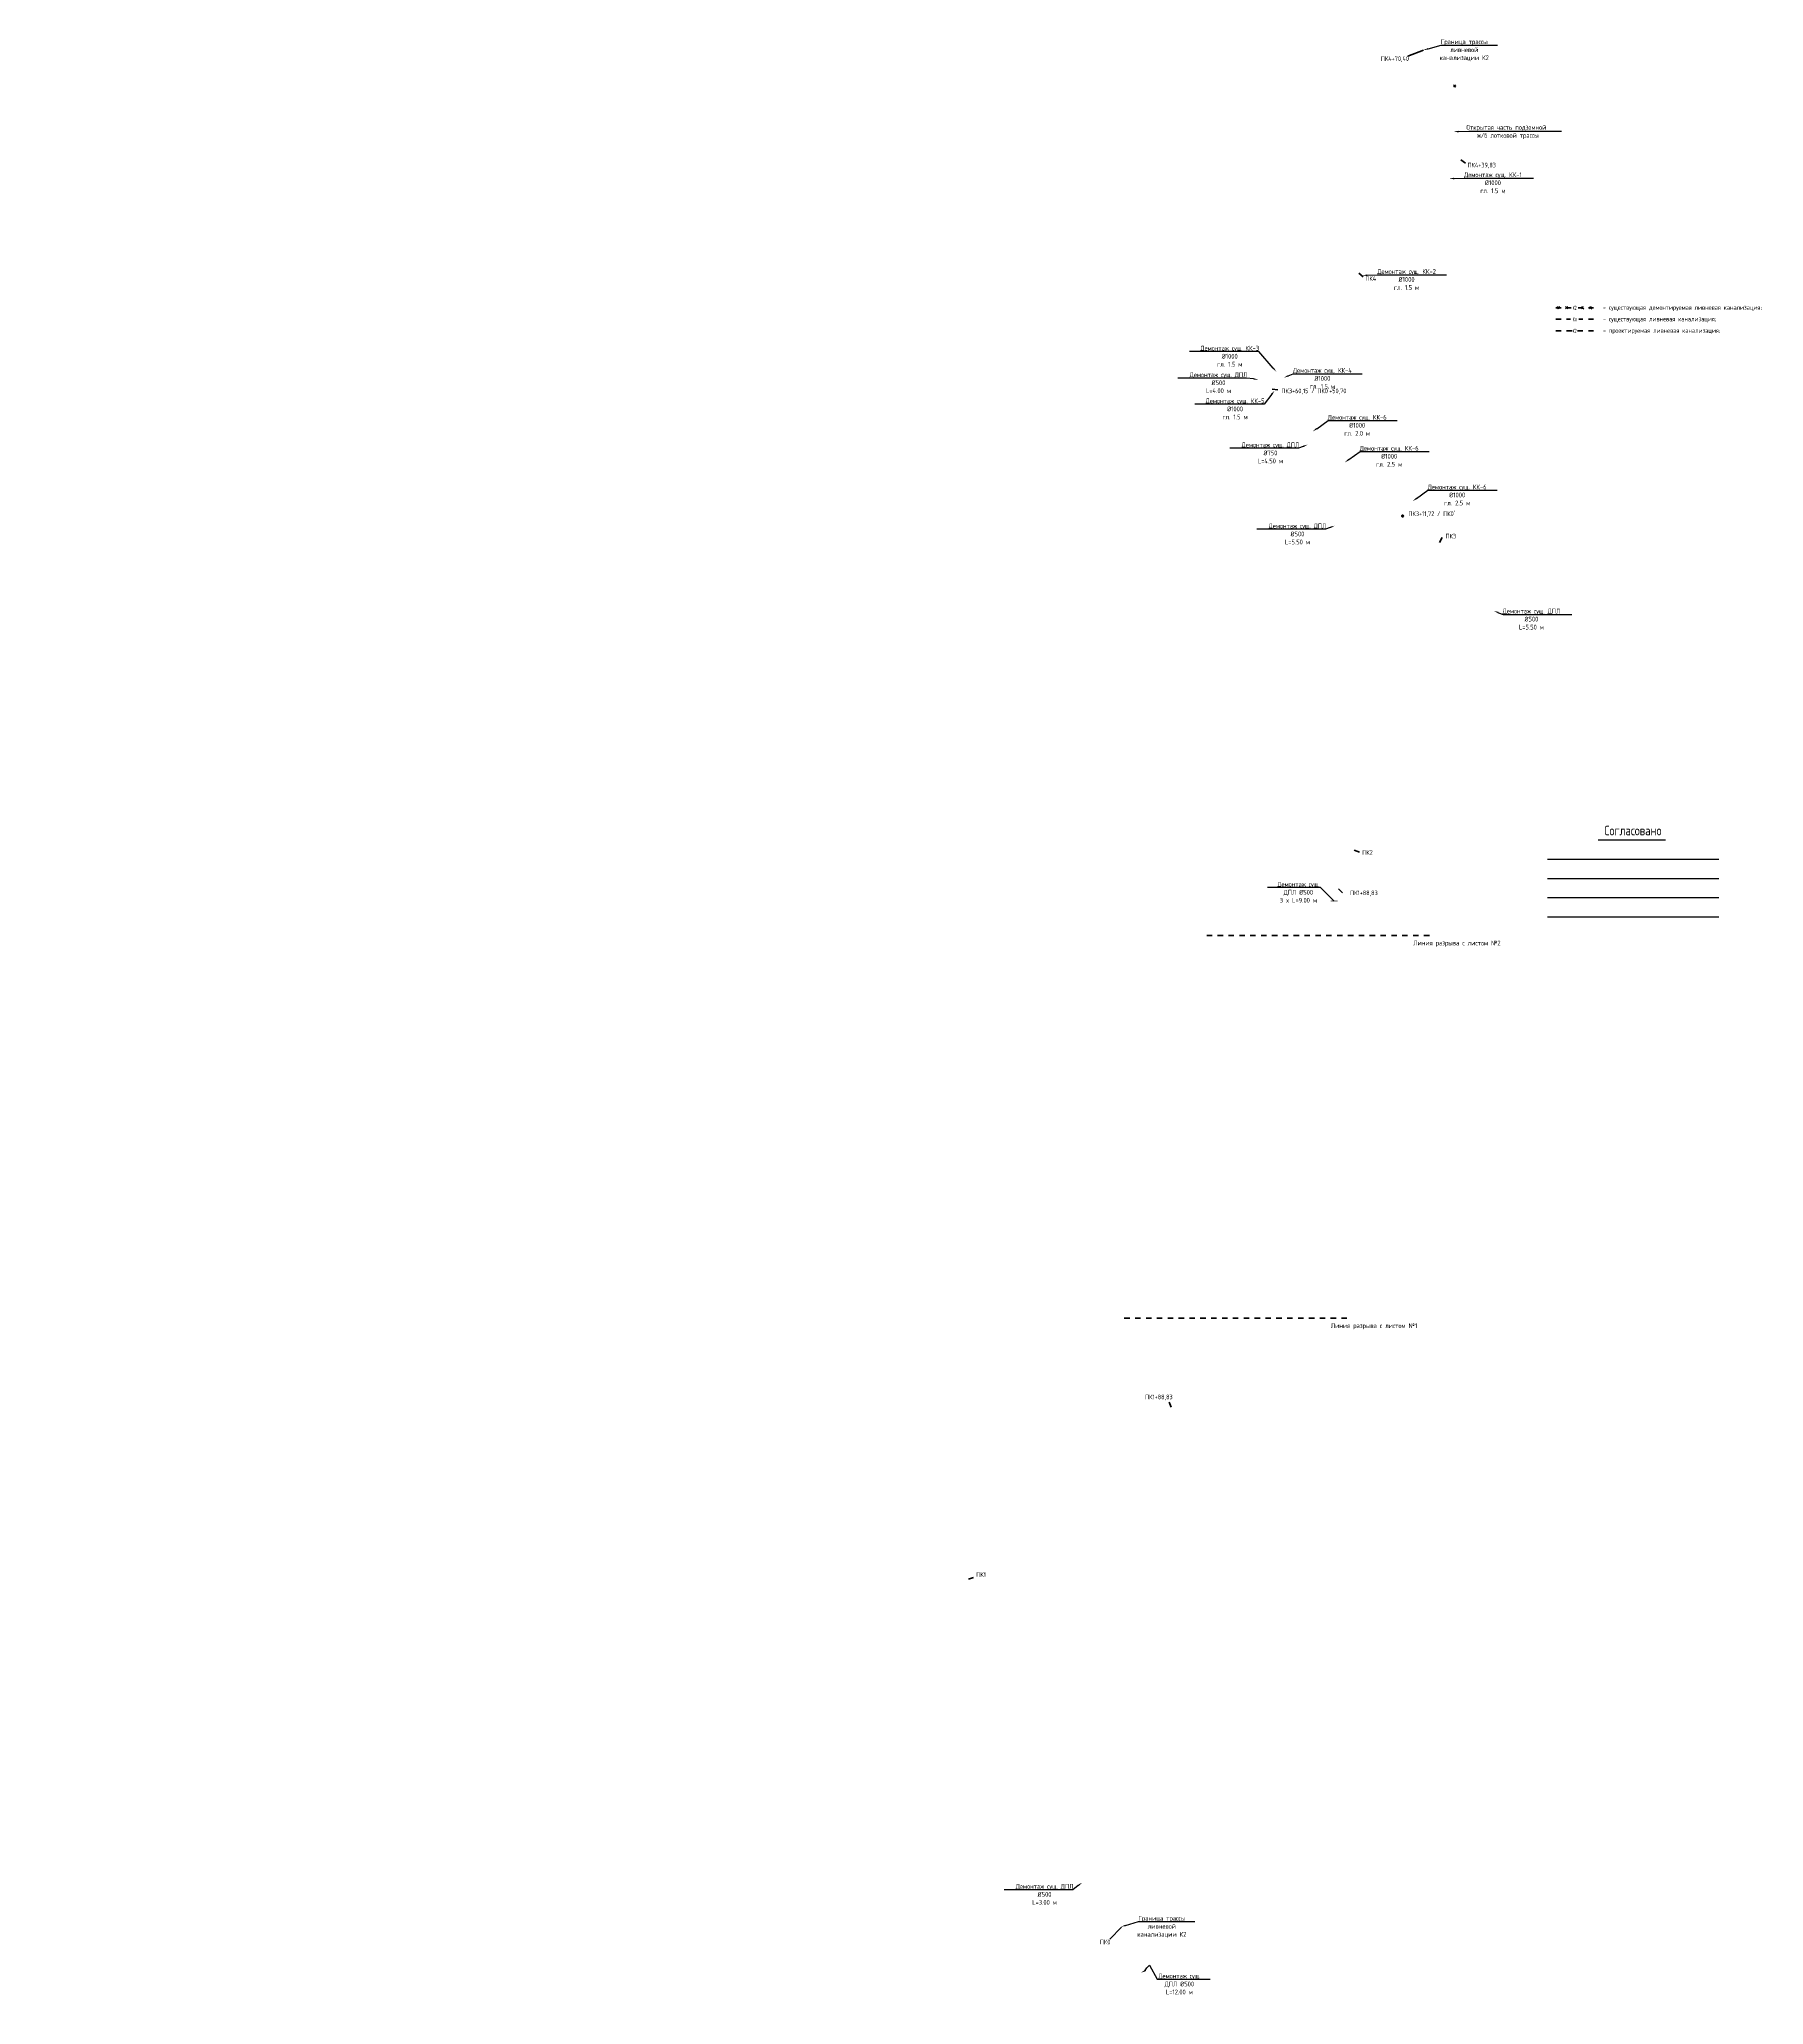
# Model space of a CAD drawing. Header units: millimetres. Extents: x 0 to 24353794, y -11289 to 22795266.
# Drawn here: x 23592738 to 24040948, y 22284408 to 22795266 of the extents above; entities that cross this region are included whole.
import ezdxf
from ezdxf import colors
from ezdxf.entities.mleader import LeaderData, LeaderLine
from ezdxf.math import Vec2, Vec3

# ---------------------------------------------------------------- set-up
doc = ezdxf.new("R2010")
doc.units = ezdxf.units.MM
doc.set_wipeout_variables(frame=1)
doc.linetypes.add('Штриховая', pattern=[2822.222233, 1411.111116, -1411.111116])
for name, color, linetype, lineweight in [('Text blocks_Ном._пера__28', 7, 'Continuous', 13), ('В1', 140, 'Continuous', 40), ('ВК_Текст', 7, 'Continuous', 25), ('Пикеты', 1, 'Continuous', 60), ('Труба К2', 7, 'Continuous', 60)]:
    doc.layers.add(name, color=color, linetype=linetype, lineweight=lineweight)
doc.layers.add('Выноски', color=7, linetype='Continuous')
doc.styles.add('GOST 2.304', font='GOST_type.ttf')
doc.styles.add('GOST_100', font='cs_gost2304.shx', dxfattribs={"width": 0.7, "height": 300})

# ---------------------------------------------------------------- blocks, each defined once
blk = doc.blocks.new('*U4')
at = {"color": 255}
blk.add_wipeout([(-200, 125), (200, 125), (200, -125), (-200, -125)], dxfattribs=at)
at = {"layer": 'ВК_Текст', "insert": (0, 0), "char_height": 250, "attachment_point": 5, "style": 'GOST_100'}
blk.add_mtext('К2', dxfattribs=at)
blk = doc.blocks.new('_ArchTick')
at = {"color": 0, "linetype": 'ByBlock', "const_width": 0.15}
blk.add_lwpolyline([(-0.5, -0.5), (0.5, 0.5)], dxfattribs=at)
blk = doc.blocks.new('hfdsaf')
at = {"color": 255}
blk.add_wipeout([(-1038, 533), (1038, 533), (1038, -533), (-1038, -533)], dxfattribs=at)
at = {"layer": 'ВК_Текст', "insert": (51, 25), "char_height": 1066.7, "attachment_point": 5, "rotation": 359.99126, "style": 'GOST_100'}
blk.add_mtext('Кл', dxfattribs=at)

msp = doc.modelspace()

# ---------------------------------------------------------------- hatches: boundary and pattern name
at = {"layer": 'Пикеты'}
h = msp.add_hatch(dxfattribs=at)
h.set_pattern_fill('ANGLE', color=256)
h.set_pattern_definition([(0, (-327504.5386, -3791.1246), (0, 6.985), [5.08, -1.905]), (90, (-327504.5386, -3791.1246), (-6.985, 4e-16), [5.08, -1.905])])
h.paths.add_polyline_path([(23946892.6, 22671353.2, 1), (23947297.4, 22671353.2, 1)])

# ---------------------------------------------------------------- linework, layer by layer
for p, q in [((23960328.3, 22783393.8, 38430.9), (23960943.7, 22782859.8, -106840.3)), ((23960369, 22782819.1, 38430.9), (23960903, 22783434.5, -106840.3)), ((23987932.9, 22725745.7, 72632), (23987317.6, 22725211.7, -72639.2)), ((23987892.3, 22725171, 72632), (23987358.2, 22725786.4, -72639.2)), ((23995655.4, 22725745.7, 72632), (23996270.8, 22725211.7, -72639.2)), ((23995696.1, 22725171, 72632), (23996230.1, 22725786.4, -72639.2))]:
    msp.add_line(p, q)
at = {"color": 1, "linetype": 'Штриховая', "lineweight": 50}
for p, q in [((23896188.2, 22562352.9, 115163), (23954061.9, 22562352.9, 115163)), ((23874760.6, 22462878.7, 115163), (23932634.3, 22462878.7, 115163))]:
    msp.add_line(p, q, dxfattribs=at)
at = {"layer": 'Пикеты', "color": 240, "lineweight": 70, "true_color": 0xed1f24}
for p, q in [((23948455.3, 22790860.7), (23952509, 22792452.4)), ((23963409.9, 22763048.3), (23962255, 22763927.8)), ((23936852.6, 22733562.3), (23935697.7, 22734441.8)), ((23914654.1, 22704186.2), (23913205.9, 22704285.9)), ((23957361.5, 22665774.2), (23956665.9, 22664500)), ((23935880, 22583985.5), (23934534.7, 22584530.9)), ((23931478.9, 22573418.2), (23930451.6, 22574443.8)), ((23886911.3, 22439692.7), (23886412.9, 22441056.1)), ((23835596.1, 22395479.2), (23834234.7, 22394975.3)), ((23871023.6, 22301403.2, -126680), (23873999.6, 22304582.6, -126680))]:
    msp.add_line(p, q, dxfattribs=at)
at = {"layer": 'Пикеты'}
msp.add_circle((23947095, 22671353.2), 202.4, dxfattribs=at)
at = {"layer": 'Труба К2', "linetype": 'Штриховая'}
for p, q in [((23986913.4, 22725478.8), (23996674.9, 22725478.8)), ((23986913.4, 22722483.9), (23996674.9, 22722483.9))]:
    msp.add_line(p, q, dxfattribs=at)

# ---------------------------------------------------------------- texts
at = {"char_height": 1250, "attachment_point": 1, "rotation": 359.898905, "style": 'GOST 2.304'}
for s, insert in [('Линия разрыва с листом №2', (23949880.2, 22561018.5)), ('Линия разрыва с листом №1', (23928452.6, 22461544.3))]:
    msp.add_mtext_dynamic_manual_height_columns(s, width=25694.826, gutter_width=12.5, heights=[0], dxfattribs=dict(at, insert=insert))
at = {"layer": 'Text blocks_Ном._пера__28', "style": 'GOST 2.304'}
for s, p in [('- существующая демонтируемая ливневая канализация;', (23999165.8, 22724961.2)), ('- существующая ливневая канализация;', (23999165.8, 22721966.3)), ('- проектируемая ливневая канализация;', (23999165.8, 22718971.4))]:
    msp.add_text(s, height=1200, dxfattribs=at).set_placement(p)
at = {"layer": 'Пикеты', "style": 'GOST 2.304'}
for s, p in [('ПК4+70,40', (23941456.1, 22789643.5)), ('ПК4+39,83', (23963969.7, 22761974.4, -123453)), ('ПК4', (23937412.4, 22732488.3, -123453)), ("ПК3+60,15 / ПК0'+50,70 ", (23915605, 22703280, -228747)), ("ПК3+11,72 / ПК0'", (23948605.1, 22671362.8, -228747)), ('ПК3', (23958253.4, 22665533.7, -228747)), ('ПК2', (23936595.1, 22583291.3, -228747)), ('ПК1+88,83', (23933453.5, 22572808.2, -228747)), ('ПК1+88,83', (23880152.3, 22441781.8, -228747)), ('ПК1', (23836267.7, 22395605.8, -344094)), ('ПК0', (23868422.7, 22300104, -228419))]:
    msp.add_text(s, height=1200, dxfattribs=at).set_placement(p)

# ---------------------------------------------------------------- leaders
at = {"layer": 'Выноски', "color": 0, "lineweight": -2}
ml = msp.add_multileader_mtext('Standard', dxfattribs=at)
ml.set_content('{\\C0;Граница трассы\\Pливневой\\Pканализации К2}', color=5, style='GOST 2.304')
ml.set_leader_properties(lineweight=-3)
ml.build(insert=Vec2(0, 0))
ml.multileader.update_dxf_attribs({"text_left_attachment_type": 6, "text_right_attachment_type": 6, "dogleg_length": 1, "arrow_head_size": 1250, "scale": 500})
ctx = ml.context
ctx.base_point, ctx.scale, ctx.char_height, ctx.arrow_head_size, ctx.landing_gap_size, ctx.plane_origin = Vec3(23957186.2, 22793765.1, -193576), 500, 1250, 1250, 900, Vec3(23960053.6, 22789109, -193576)
ctx.left_attachment, ctx.right_attachment, ctx.text_align_type = 6, 6, 1
notes = []
notes.append((ctx, [(0, (1, 1, 0), (23957086.3, 22793765.1, -193576), (1, 0), 99.8, [(1, [(23952509, 22792452.4, -193576)], 0, [])])]))
ctx.mtext.insert, ctx.mtext.alignment, ctx.mtext.flow_direction = Vec3(23963120.6, 22795265.1, -193576), 2, 5
ml = msp.add_multileader_mtext('Standard', dxfattribs=at)
ml.set_content('{\\C0;Открытая часть подземной\\P ж/б лотковой трассы}', color=5, style='GOST 2.304')
ml.set_leader_properties(lineweight=-3)
ml.build(insert=Vec2(0, 0))
ml.multileader.update_dxf_attribs({"text_left_attachment_type": 6, "text_right_attachment_type": 6, "dogleg_length": 1, "arrow_head_size": 1250, "scale": 500})
ctx = ml.context
ctx.base_point, ctx.scale, ctx.char_height, ctx.arrow_head_size, ctx.landing_gap_size, ctx.plane_origin = Vec3(23964368.3, 22771390.3), 500, 1250, 1250, 900, Vec3(23962103.4, 22750821.9)
ctx.left_attachment, ctx.right_attachment, ctx.text_align_type = 6, 6, 1
notes.append((ctx, [(0, (1, 1, 0), (23964268.5, 22771390.3), (1, 0), 99.8, [(1, [(23960366.1, 22771239.1)], 0, [])])]))
ctx.mtext.insert, ctx.mtext.alignment, ctx.mtext.flow_direction = Vec3(23974063.9, 22772997.7), 2, 5
ml = msp.add_multileader_mtext('Standard', dxfattribs=at)
ml.set_content('{\\C0;Демонтаж сущ. КК-1\\P%%C1000\\Pгл. 1.5 м}', color=5, style='GOST 2.304')
ml.set_leader_properties(lineweight=-3)
ml.build(insert=Vec2(0, 0))
ml.multileader.update_dxf_attribs({"text_left_attachment_type": 6, "text_right_attachment_type": 6, "dogleg_length": 1, "arrow_head_size": 1250, "scale": 500})
ctx = ml.context
ctx.base_point, ctx.scale, ctx.char_height, ctx.arrow_head_size, ctx.landing_gap_size, ctx.plane_origin = Vec3(23963218.6, 22759189.6), 500, 1250, 1250, 900, Vec3(23960953.6, 22738621.2)
ctx.left_attachment, ctx.right_attachment, ctx.text_align_type = 6, 6, 1
notes.append((ctx, [(0, (1, 1, 0), (23963118.7, 22759189.6), (1, 0), 99.8, [(1, [(23959216.3, 22759038.4)], 0, [])])]))
ctx.mtext.insert, ctx.mtext.alignment, ctx.mtext.flow_direction = Vec3(23970568.7, 22760689.6), 2, 5
ml = msp.add_multileader_mtext('Standard', dxfattribs=at)
ml.set_content('{\\C0;Демонтаж сущ. КК-2\\P%%C1000\\Pгл. 1.5 м}', color=5, style='GOST 2.304')
ml.set_leader_properties(lineweight=-3)
ml.build(insert=Vec2(0, 0))
ml.multileader.update_dxf_attribs({"text_left_attachment_type": 6, "text_right_attachment_type": 6, "dogleg_length": 1, "arrow_head_size": 1250, "scale": 500})
ctx = ml.context
ctx.base_point, ctx.scale, ctx.char_height, ctx.arrow_head_size, ctx.landing_gap_size, ctx.plane_origin = Vec3(23940636.3, 22734048), 500, 1250, 1250, 900, Vec3(23938371.3, 22713479.6)
ctx.left_attachment, ctx.right_attachment, ctx.text_align_type = 6, 6, 1
notes.append((ctx, [(0, (1, 1, 0), (23940536.4, 22734048), (1, 0), 99.8, [(1, [(23936634, 22733896.8)], 0, [])])]))
ctx.mtext.insert, ctx.mtext.alignment, ctx.mtext.flow_direction = Vec3(23948124, 22735548), 2, 5
ml = msp.add_multileader_mtext('Standard', dxfattribs=at)
ml.set_content('{\\C0;Демонтаж сущ. КК-3\\P%%C1000\\Pгл. 1.5 м}', color=5, style='GOST 2.304')
ml.set_leader_properties(lineweight=-3)
ml.build(insert=Vec2(0, 0))
ml.multileader.update_dxf_attribs({"text_left_attachment_type": 6, "text_right_attachment_type": 6, "dogleg_length": 1, "arrow_head_size": 1250, "scale": 500})
ctx = ml.context
ctx.base_point, ctx.scale, ctx.char_height, ctx.arrow_head_size, ctx.landing_gap_size, ctx.plane_origin = Vec3(23894717.4, 22714100.4, -181), 500, 1250, 1250, 900, Vec3(23916021.9, 22688444.9, -181)
ctx.left_attachment, ctx.right_attachment, ctx.text_align_type = 6, 6, 1
notes.append((ctx, [(1, (1, 1, 0), (23909696.2, 22714100.4, -181), (-1, 0), 99.8, [(1, [(23914284.6, 22708862, -181)], 0, [])])]))
ctx.mtext.insert, ctx.mtext.alignment, ctx.mtext.flow_direction = Vec3(23902156.9, 22715600.4, -181), 2, 5
ml = msp.add_multileader_mtext('Standard', dxfattribs=at)
ml.set_content('{\\C0;Демонтаж сущ. ДПЛ\\P%%C500\\PL=4.00 м}', color=5, style='GOST 2.304')
ml.set_leader_properties(lineweight=-3)
ml.build(insert=Vec2(0, 0))
ml.multileader.update_dxf_attribs({"text_left_attachment_type": 6, "text_right_attachment_type": 6, "dogleg_length": 1, "arrow_head_size": 1250, "scale": 500})
ctx = ml.context
ctx.base_point, ctx.scale, ctx.char_height, ctx.arrow_head_size, ctx.landing_gap_size, ctx.plane_origin = Vec3(23892020.8, 22707213.2), 500, 1250, 1250, 900, Vec3(23886647.7, 22680596.1)
ctx.left_attachment, ctx.right_attachment, ctx.text_align_type = 6, 6, 1
notes.append((ctx, [(1, (1, 1, 0), (23906552.9, 22707213.2), (-1, 0), 99.8, [(1, [(23909610.9, 22706811.4)], 0, [])])]))
ctx.mtext.insert, ctx.mtext.alignment, ctx.mtext.flow_direction = Vec3(23899236.9, 22708713.2), 2, 5
ml = msp.add_multileader_mtext('Standard', dxfattribs=at)
ml.set_content('{\\C0;Демонтаж сущ. КК-4\\P%%C1000\\Pгл. 1.5 м}', color=5, style='GOST 2.304')
ml.set_leader_properties(lineweight=-3)
ml.build(insert=Vec2(0, 0))
ml.multileader.update_dxf_attribs({"text_left_attachment_type": 6, "text_right_attachment_type": 6, "dogleg_length": 1, "arrow_head_size": 1250, "scale": 500})
ctx = ml.context
ctx.base_point, ctx.scale, ctx.char_height, ctx.arrow_head_size, ctx.landing_gap_size, ctx.plane_origin = Vec3(23918749.3, 22708332.1), 500, 1250, 1250, 900, Vec3(23937880.8, 22685119)
ctx.left_attachment, ctx.right_attachment, ctx.text_align_type = 6, 6, 1
notes.append((ctx, [(0, (1, 1, 0), (23918649.5, 22708332.1), (1, 0), 99.8, [(1, [(23916233.8, 22707311.6)], 0, [])])]))
ctx.mtext.insert, ctx.mtext.alignment, ctx.mtext.flow_direction = Vec3(23926233.9, 22709832.1), 2, 5
ml = msp.add_multileader_mtext('Standard', dxfattribs=at)
ml.set_content('{\\C0;Демонтаж сущ. КК-5\\P%%C1000\\Pгл. 1.5 м}', color=5, style='GOST 2.304')
ml.set_leader_properties(lineweight=-3)
ml.build(insert=Vec2(0, 0))
ml.multileader.update_dxf_attribs({"text_left_attachment_type": 6, "text_right_attachment_type": 6, "dogleg_length": 1, "arrow_head_size": 1250, "scale": 500})
ctx = ml.context
ctx.base_point, ctx.scale, ctx.char_height, ctx.arrow_head_size, ctx.landing_gap_size, ctx.plane_origin = Vec3(23896102.4, 22700409.5), 500, 1250, 1250, 900, Vec3(23913237.6, 22680620.2)
ctx.left_attachment, ctx.right_attachment, ctx.text_align_type = 6, 6, 1
notes.append((ctx, [(1, (1, 1, 0), (23911081.3, 22700409.5), (-1, 0), 99.8, [(1, [(23913826.3, 22703976.4)], 0, [])])]))
ctx.mtext.insert, ctx.mtext.alignment, ctx.mtext.flow_direction = Vec3(23903541.9, 22701909.5), 2, 5
ml = msp.add_multileader_mtext('Standard', dxfattribs=at)
ml.set_content('{\\C0;Демонтаж сущ. КК-6\\P%%C1000\\Pгл. 2.0 м}', color=5, style='GOST 2.304')
ml.set_leader_properties(lineweight=-3)
ml.build(insert=Vec2(0, 0))
ml.multileader.update_dxf_attribs({"text_left_attachment_type": 6, "text_right_attachment_type": 6, "dogleg_length": 1, "arrow_head_size": 1250, "scale": 500})
ctx = ml.context
ctx.base_point, ctx.scale, ctx.char_height, ctx.arrow_head_size, ctx.landing_gap_size, ctx.plane_origin = Vec3(23927809.2, 22696147.9), 500, 1250, 1250, 900, Vec3(23922436.1, 22669530.8)
ctx.left_attachment, ctx.right_attachment, ctx.text_align_type = 6, 6, 1
notes.append((ctx, [(0, (1, 1, 0), (23927709.3, 22696147.9), (1, 0), 99.8, [(1, [(23923740.6, 22693337)], 0, [])])]))
ctx.mtext.insert, ctx.mtext.alignment, ctx.mtext.flow_direction = Vec3(23935293.3, 22697647.9), 2, 5
ml = msp.add_multileader_mtext('Standard', dxfattribs=at)
ml.set_content('{\\C0;Демонтаж сущ. ДПЛ\\P%%C750\\PL=4.50 м}', color=5, style='GOST 2.304')
ml.set_leader_properties(lineweight=-3)
ml.build(insert=Vec2(0, 0))
ml.multileader.update_dxf_attribs({"text_left_attachment_type": 6, "text_right_attachment_type": 6, "dogleg_length": 1, "arrow_head_size": 1250, "scale": 500})
ctx = ml.context
ctx.base_point, ctx.scale, ctx.char_height, ctx.arrow_head_size, ctx.landing_gap_size, ctx.plane_origin = Vec3(23905516.7, 22688967.7), 500, 1250, 1250, 900, Vec3(23900143.6, 22662350.6)
ctx.left_attachment, ctx.right_attachment, ctx.text_align_type = 6, 6, 1
notes.append((ctx, [(1, (1, 1, 0), (23920048.8, 22688967.7), (-1, 0), 99.8, [(1, [(23922426.5, 22689916.5)], 0, [])])]))
ctx.mtext.insert, ctx.mtext.alignment, ctx.mtext.flow_direction = Vec3(23912732.8, 22690467.7), 2, 5
ml = msp.add_multileader_mtext('Standard', dxfattribs=at)
ml.set_content('{\\C0;Демонтаж сущ. КК-6\\P%%C1000\\Pгл. 2.5 м}', color=5, style='GOST 2.304')
ml.set_leader_properties(lineweight=-3)
ml.build(insert=Vec2(0, 0))
ml.multileader.update_dxf_attribs({"text_left_attachment_type": 6, "text_right_attachment_type": 6, "dogleg_length": 1, "arrow_head_size": 1250, "scale": 500})
ctx = ml.context
ctx.base_point, ctx.scale, ctx.char_height, ctx.arrow_head_size, ctx.landing_gap_size, ctx.plane_origin = Vec3(23936121.7, 22688098), 500, 1250, 1250, 900, Vec3(23930748.6, 22661480.9)
ctx.left_attachment, ctx.right_attachment, ctx.text_align_type = 6, 6, 1
notes.append((ctx, [(0, (1, 1, 0), (23936021.8, 22688098), (1, 0), 99.8, [(1, [(23932053.1, 22685287)], 0, [])])]))
ctx.mtext.insert, ctx.mtext.alignment, ctx.mtext.flow_direction = Vec3(23943605.8, 22689598), 2, 5
ml = msp.add_multileader_mtext('Standard', dxfattribs=at)
ml.set_content('{\\C0;Демонтаж сущ. КК-6\\P%%C1000\\Pгл. 2.5 м}', color=5, style='GOST 2.304')
ml.set_leader_properties(lineweight=-3)
ml.build(insert=Vec2(0, 0))
ml.multileader.update_dxf_attribs({"text_left_attachment_type": 6, "text_right_attachment_type": 6, "dogleg_length": 1, "arrow_head_size": 1250, "scale": 500})
ctx = ml.context
ctx.base_point, ctx.scale, ctx.char_height, ctx.arrow_head_size, ctx.landing_gap_size, ctx.plane_origin = Vec3(23953792.5, 22678032.9), 500, 1250, 1250, 900, Vec3(23948419.4, 22651415.9)
ctx.left_attachment, ctx.right_attachment, ctx.text_align_type = 6, 6, 1
notes.append((ctx, [(0, (1, 1, 0), (23953692.7, 22678032.9), (1, 0), 99.8, [(1, [(23949723.9, 22675222)], 0, [])])]))
ctx.mtext.insert, ctx.mtext.alignment, ctx.mtext.flow_direction = Vec3(23961276.7, 22679532.9), 2, 5
ml = msp.add_multileader_mtext('Standard', dxfattribs=at)
ml.set_content('{\\C0;Демонтаж сущ. ДПЛ\\P%%C500\\PL=5.50 м}', color=5, style='GOST 2.304')
ml.set_leader_properties(lineweight=-3)
ml.build(insert=Vec2(0, 0))
ml.multileader.update_dxf_attribs({"text_left_attachment_type": 6, "text_right_attachment_type": 6, "dogleg_length": 1, "arrow_head_size": 1250, "scale": 500})
ctx = ml.context
ctx.base_point, ctx.scale, ctx.char_height, ctx.arrow_head_size, ctx.landing_gap_size, ctx.plane_origin = Vec3(23912540.6, 22667904.5), 500, 1250, 1250, 900, Vec3(23907167.5, 22641287.4)
ctx.left_attachment, ctx.right_attachment, ctx.text_align_type = 6, 6, 1
notes.append((ctx, [(1, (1, 1, 0), (23927072.6, 22667904.5), (-1, 0), 99.8, [(1, [(23929450.3, 22668853.3)], 0, [])])]))
ctx.mtext.insert, ctx.mtext.alignment, ctx.mtext.flow_direction = Vec3(23919756.7, 22669404.5), 2, 5
ml = msp.add_multileader_mtext('Standard', dxfattribs=at)
ml.set_content('{\\C0;Демонтаж сущ. ДПЛ\\P%%C500\\PL=5.50 м}', color=5, style='GOST 2.304')
ml.set_leader_properties(lineweight=-3)
ml.build(insert=Vec2(0, 0))
ml.multileader.update_dxf_attribs({"text_left_attachment_type": 6, "text_right_attachment_type": 6, "dogleg_length": 1, "arrow_head_size": 1250, "scale": 500})
ctx = ml.context
ctx.base_point, ctx.scale, ctx.char_height, ctx.arrow_head_size, ctx.landing_gap_size, ctx.plane_origin = Vec3(23973358.6, 22645764.7), 500, 1250, 1250, 900, Vec3(23967985.5, 22619147.6)
ctx.left_attachment, ctx.right_attachment, ctx.text_align_type = 6, 6, 1
notes.append((ctx, [(0, (1, 1, 0), (23973258.8, 22645764.7), (1, 0), 99.8, [(1, [(23970854.4, 22646665.9)], 0, [])])]))
ctx.mtext.insert, ctx.mtext.alignment, ctx.mtext.flow_direction = Vec3(23980574.7, 22647264.7), 2, 5
ml = msp.add_multileader_mtext('Standard', dxfattribs=at)
ml.set_content('{\\C0;Демонтаж сущ.\\PДПЛ %%C500\\P3 x L=9.00 м}', color=5, style='GOST 2.304')
ml.set_leader_properties(lineweight=-3)
ml.set_arrow_properties(name='ARCHTICK')
ml.build(insert=Vec2(0, 0))
ml.multileader.update_dxf_attribs({"text_left_attachment_type": 6, "text_right_attachment_type": 6, "dogleg_length": 1, "arrow_head_size": 1250, "scale": 500})
ctx = ml.context
ctx.base_point, ctx.scale, ctx.char_height, ctx.arrow_head_size, ctx.landing_gap_size, ctx.plane_origin = Vec3(23914331.3, 22574768.4), 500, 1250, 1250, 900, Vec3(23917290.5, 22548707.9)
ctx.left_attachment, ctx.right_attachment, ctx.text_align_type = 6, 6, 1
notes.append((ctx, [(1, (1, 1, 0), (23925763.8, 22574768.4), (-1, 0), 99.8, [(1, [(23929288.1, 22571260.7)], 0, [])])]))
ctx.mtext.insert, ctx.mtext.alignment, ctx.mtext.flow_direction = Vec3(23919997.6, 22576268.4), 2, 5
ml = msp.add_multileader_mtext('Standard', dxfattribs=at)
ml.set_content('{\\C0;Демонтаж сущ. ДПЛ\\P%%C500\\PL=3.00 м}', color=5, style='GOST 2.304')
ml.set_leader_properties(lineweight=-3)
ml.build(insert=Vec2(0, 0))
ml.multileader.update_dxf_attribs({"text_left_attachment_type": 6, "text_right_attachment_type": 6, "dogleg_length": 1, "arrow_head_size": 1250, "scale": 500})
ctx = ml.context
ctx.base_point, ctx.scale, ctx.char_height, ctx.arrow_head_size, ctx.landing_gap_size, ctx.plane_origin = Vec3(23846809.8, 22314292.7), 500, 1250, 1250, 900, Vec3(23841906.6, 22286817.9)
ctx.left_attachment, ctx.right_attachment, ctx.text_align_type = 6, 6, 1
notes.append((ctx, [(1, (1, 1, 0), (23861341.9, 22314292.7), (-1, 0), 99.8, [(1, [(23863747.5, 22316120.1)], 0, [])])]))
ctx.mtext.insert, ctx.mtext.alignment, ctx.mtext.flow_direction = Vec3(23854025.9, 22315792.7), 2, 5
ml = msp.add_multileader_mtext('Standard', dxfattribs=at)
ml.set_content('{\\C0;Граница трассы\\Pливневой\\Pканализации К2}', color=5, style='GOST 2.304')
ml.set_leader_properties(lineweight=-3)
ml.build(insert=Vec2(0, 0))
ml.multileader.update_dxf_attribs({"text_left_attachment_type": 6, "text_right_attachment_type": 6, "dogleg_length": 1, "arrow_head_size": 1250, "scale": 500})
ctx = ml.context
ctx.base_point, ctx.scale, ctx.char_height, ctx.arrow_head_size, ctx.landing_gap_size, ctx.plane_origin = Vec3(23878574.3, 22305991.3, -126680), 500, 1250, 1250, 900, Vec3(23881441.8, 22301335.1, -126680)
ctx.left_attachment, ctx.right_attachment, ctx.text_align_type = 6, 6, 1
notes.append((ctx, [(0, (1, 1, 0), (23878474.4, 22305991.3, -126680), (1, 0), 99.8, [(1, [(23873897.1, 22304678.6, -126680)], 0, [])])]))
ctx.mtext.insert, ctx.mtext.alignment, ctx.mtext.flow_direction = Vec3(23884508.7, 22307491.3, -126680), 2, 5
ml = msp.add_multileader_mtext('Standard', dxfattribs=at)
ml.set_content('{\\C0;Демонтаж сущ.\\PДПЛ %%C500\\PL=12.00 м}', color=5, style='GOST 2.304')
ml.set_leader_properties(lineweight=-3)
ml.build(insert=Vec2(0, 0))
ml.multileader.update_dxf_attribs({"text_left_attachment_type": 6, "text_right_attachment_type": 6, "dogleg_length": 1, "arrow_head_size": 1250, "scale": 500})
ctx = ml.context
ctx.base_point, ctx.scale, ctx.char_height, ctx.arrow_head_size, ctx.landing_gap_size, ctx.plane_origin = Vec3(23883400.9, 22291000, 105124), 500, 1250, 1250, 900, Vec3(23867412.3, 22268160.3, 105124)
ctx.left_attachment, ctx.right_attachment, ctx.text_align_type = 6, 6, 1
notes.append((ctx, [(0, (1, 1, 0), (23883301.1, 22291000, 105124), (1, 0), 99.8, [(4, [(23879092.5, 22292745.7, 105124), (23880084.4, 22293206.3, 105124), (23880640.1, 22293964.5, 105124), (23881262.1, 22294682.7, 105124)], 0, [])])]))
ctx.mtext.insert, ctx.mtext.alignment, ctx.mtext.flow_direction = Vec3(23889067.3, 22292500, 105124), 2, 5
for ctx, leaders in notes:
    for number, flags, end, landing, length, lines in leaders:
        leader = LeaderData()
        leader.index, (leader.has_last_leader_line, leader.has_dogleg_vector, leader.attachment_direction) = number, flags
        leader.last_leader_point, leader.dogleg_vector, leader.dogleg_length = Vec3(end), Vec3(landing), length
        for number, points, colour, breaks in lines:
            line = LeaderLine()
            line.index, line.vertices, line.color, line.breaks = number, Vec3.list(points), colors.encode_raw_color(colour), breaks
            leader.lines.append(line)
        ctx.leaders.append(leader)

# ---------------------------------------------------------------- next in the draw order: block references
at = {"layer": 'ВК_Текст', "xscale": 4.266666666666672, "yscale": 4.266666666666672, "zscale": 4.266666666666672}
for p in [(23991794.2, 22725478.8), (23991794.1, 22719489)]:
    msp.add_blockref('*U4', p, dxfattribs=at)

# ---------------------------------------------------------------- next in the draw order: leaders
at = {"layer": 'В1', "color": 0, "linetype": 'ByBlock', "lineweight": -3}
ml = msp.add_multileader_mtext('Standard', dxfattribs=at)
ml.set_content('{\\C0;Согласовано}', color=5, style='GOST 2.304')
ml.set_leader_properties(lineweight=-3)
ml.build(insert=Vec2(0, 0))
ml.multileader.update_dxf_attribs({"text_left_attachment_type": 6, "text_right_attachment_type": 6, "dogleg_length": 1, "arrow_head_size": 1250, "scale": 500})
ctx = ml.context
ctx.base_point, ctx.scale, ctx.char_height, ctx.arrow_head_size, ctx.landing_gap_size, ctx.plane_origin = Vec3(23998370.7, 22587856.2), 500, 2500, 1250, 900, Vec3(24017612.1, 22584586.9)
ctx.left_attachment, ctx.right_attachment, ctx.text_align_type = 6, 6, 1
notes = []
notes.append((ctx, [(0, (0, 0, 0), (0, 0), (1, 0), 1, [])]))
ctx.mtext.insert, ctx.mtext.alignment, ctx.mtext.flow_direction = Vec3(24006954.8, 22590856.2), 2, 5
ctx.mtext.has_bg_fill, ctx.mtext.bg_color, ctx.mtext.bg_scale_factor, ctx.mtext.bg_transparency, ctx.mtext.use_window_bg_color = 1, -1027028792, 1.5, 0, 1
for ctx, leaders in notes:
    for number, flags, end, landing, length, lines in leaders:
        leader = LeaderData()
        leader.index, (leader.has_last_leader_line, leader.has_dogleg_vector, leader.attachment_direction) = number, flags
        leader.last_leader_point, leader.dogleg_vector, leader.dogleg_length = Vec3(end), Vec3(landing), length
        for number, points, colour, breaks in lines:
            line = LeaderLine()
            line.index, line.vertices, line.color, line.breaks = number, Vec3.list(points), colors.encode_raw_color(colour), breaks
            leader.lines.append(line)
        ctx.leaders.append(leader)

# ---------------------------------------------------------------- next in the draw order: linework, layer by layer
for p, q in [((23990042.1, 22725745.7, 72643.8), (23989426.7, 22725211.7, -72627.3)), ((23990001.4, 22725171, 72643.8), (23989467.4, 22725786.4, -72627.3)), ((23993546.3, 22725745.7, 72643.8), (23994161.6, 22725211.7, -72627.3)), ((23993586.9, 22725171, 72643.8), (23994121, 22725786.4, -72627.3)), ((23997947.4, 22587164), (24015455, 22587164)), ((23984754, 22582164), (24029252, 22582164)), ((23984754, 22577164), (24029252, 22577164)), ((23984754, 22572164), (24029252, 22572164)), ((23984754, 22567164), (24029252, 22567164))]:
    msp.add_line(p, q)
at = {"layer": 'Труба К2', "linetype": 'Штриховая'}
msp.add_line((23986913.4, 22719489), (23996674.9, 22719489), dxfattribs=at)

# ---------------------------------------------------------------- next in the draw order: block references
msp.add_blockref('hfdsaf', (23991794.2, 22722484))

# ---------------------------------------------------------------- next in the draw order: leaders
at = {"layer": 'В1', "color": 0, "linetype": 'ByBlock', "lineweight": -3}
ml = msp.add_multileader_mtext('Standard', dxfattribs=at)
ml.set_content('{\\C0;Согласовано}', color=5, style='GOST 2.304')
ml.set_leader_properties(lineweight=-3)
ml.build(insert=Vec2(0, 0))
ml.multileader.update_dxf_attribs({"text_left_attachment_type": 6, "text_right_attachment_type": 6, "dogleg_length": 1, "arrow_head_size": 1250, "scale": 500})
ctx = ml.context
ctx.base_point, ctx.scale, ctx.char_height, ctx.arrow_head_size, ctx.landing_gap_size, ctx.plane_origin = Vec3(24318694.4, 22586548.4), 500, 2500, 1250, 900, Vec3(24337935.8, 22583279)
ctx.left_attachment, ctx.right_attachment, ctx.text_align_type = 6, 6, 1
notes = []
notes.append((ctx, [(0, (0, 0, 0), (0, 0), (1, 0), 1, [])]))
ctx.mtext.insert, ctx.mtext.alignment, ctx.mtext.flow_direction = Vec3(24327278.4, 22589548.4), 2, 5
ctx.mtext.has_bg_fill, ctx.mtext.bg_color, ctx.mtext.bg_scale_factor, ctx.mtext.bg_transparency, ctx.mtext.use_window_bg_color = 1, -1027028792, 1.5, 0, 1
for ctx, leaders in notes:
    for number, flags, end, landing, length, lines in leaders:
        leader = LeaderData()
        leader.index, (leader.has_last_leader_line, leader.has_dogleg_vector, leader.attachment_direction) = number, flags
        leader.last_leader_point, leader.dogleg_vector, leader.dogleg_length = Vec3(end), Vec3(landing), length
        for number, points, colour, breaks in lines:
            line = LeaderLine()
            line.index, line.vertices, line.color, line.breaks = number, Vec3.list(points), colors.encode_raw_color(colour), breaks
            leader.lines.append(line)
        ctx.leaders.append(leader)

doc.saveas('drawing.dxf')
